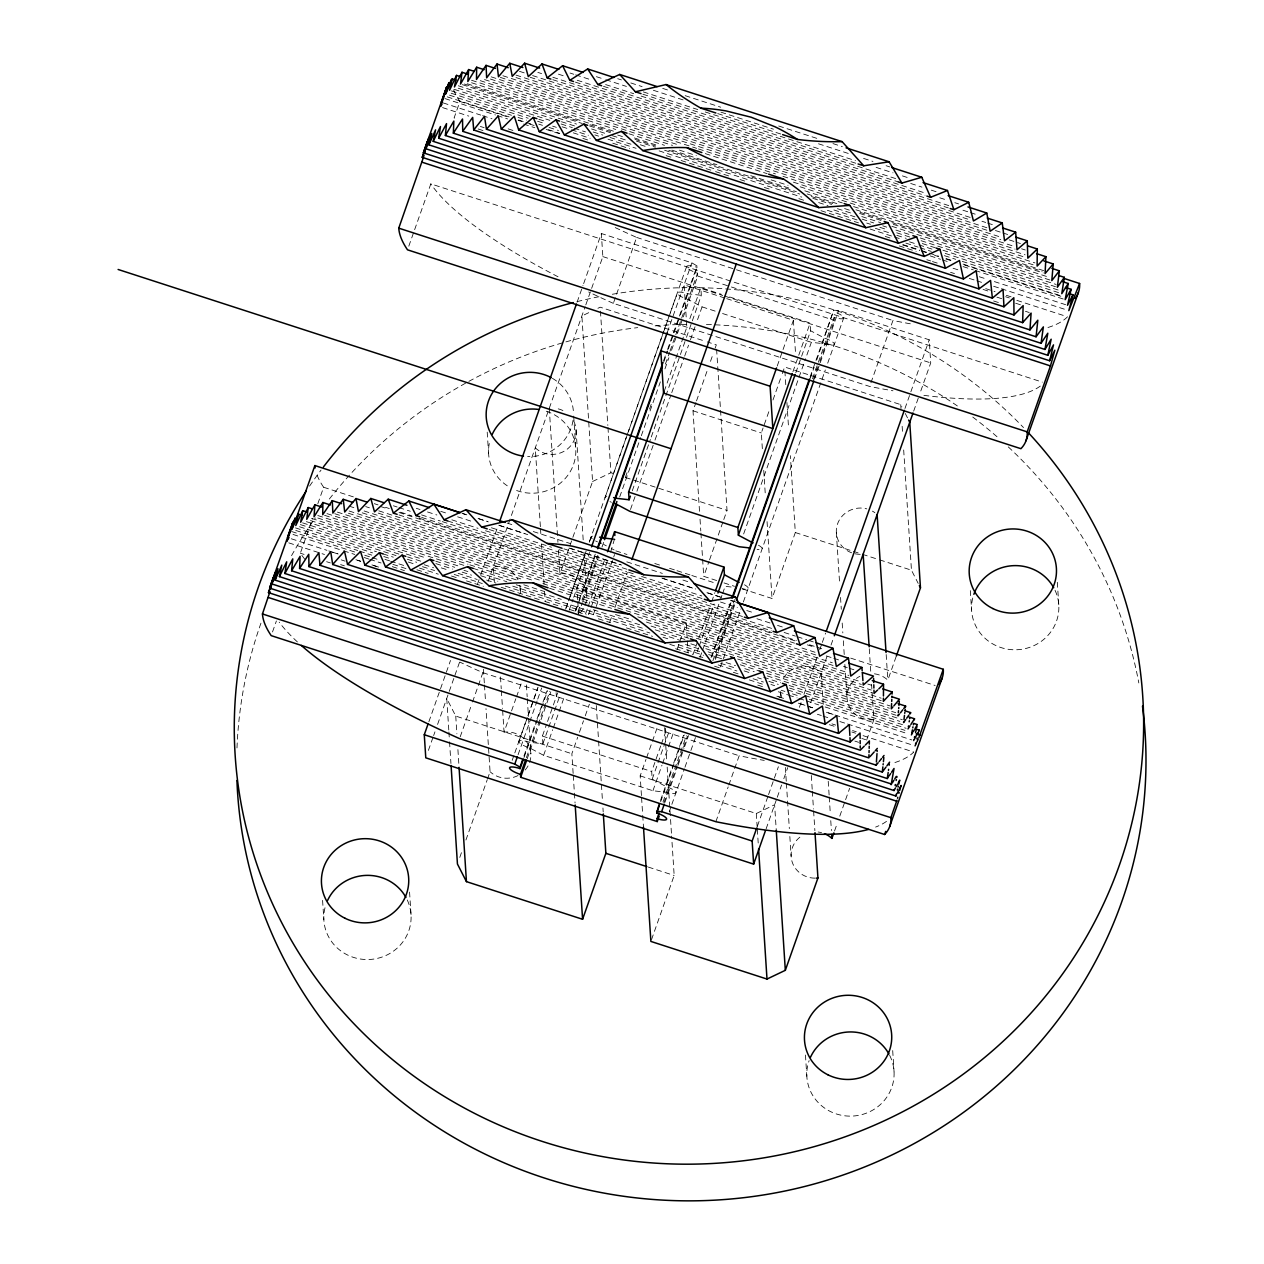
<?xml version="1.0" encoding="UTF-8"?>
<svg xmlns="http://www.w3.org/2000/svg" width="1264" height="1264" viewBox="0 0 1264 1264"><rect width="100%" height="100%" fill="white"/><g stroke="black" fill="none" stroke-linecap="round" stroke-linejoin="round"><path stroke-width="0.75" stroke-dasharray="5 3.75" d="M272.503 631.968L276.389 620.972M304.877 559.32A332.037 82.034 19.5 0 1 300.342 553.205L312.635 518.398M317.817 503.736L323.631 487.256A332.037 82.034 19.5 0 1 315.953 471.693M408.809 246.164L430.819 183.88L1042.326 382.123M453.602 89.855A332.037 82.034 19.5 0 0 459.938 101.452L454.108 117.931L457.868 119.148M428.875 721.728L450.505 660.472M477.397 584.363L480.02 576.937M480.683 575.088L497.732 526.819M577.079 302.207L582.988 285.49M583.652 283.642L601.348 233.508L691.85 262.849L697.08 265.961L697.175 267.399L680.111 315.684M428.401 750.405L432.983 737.402M433.647 735.553L434.958 731.84M437.581 724.414L454.629 676.145M454.898 675.387L459.875 661.293M488.078 581.472L585.137 306.741M585.801 304.877L602.849 256.608L601.348 233.508M460.207 736.801L471.867 703.827M472.515 701.994L477.681 687.332M478.329 685.499L482.864 672.669A332.037 82.034 19.5 0 1 459.827 662.083M615.236 227.599A332.037 82.034 19.5 0 0 636.629 237.411L613.34 303.36L869.648 386.452A332.037 82.034 19.5 0 0 892.969 390.781M459.78 857.419L461.518 852.473M465.926 840.007L487.161 779.935M487.462 779.066L490.069 771.688L485.992 708.63M525.176 769.997A24.016 23.147 -3.7 0 0 528.052 744.054A24.016 23.147 -3.7 0 0 504.052 732.125L515.838 698.739M516.502 696.875L521.732 682.039M580.192 612.692A24.016 23.147 -3.7 0 0 584.268 586.354A24.016 23.147 -3.7 0 0 559.968 573.84L592.579 481.505L588.629 420.422M512.189 760.328L514.164 754.75M514.811 752.902L527.278 717.62M527.925 715.772L533.187 700.92M533.835 699.055L537.769 687.916M565.972 608.095L569.242 598.82M569.906 596.956L586.306 550.551M589.577 541.276L663.695 331.5M664.343 329.651L669.588 314.799M670.252 312.935L686.636 266.53M519.03 741.131L527.562 716.972M528.226 715.108L533.471 700.24M534.135 698.376L538.069 687.237M565.64 609.169L586.006 551.562M589.277 542.256L591.252 536.679M605.235 497.115L662.352 335.418M663.015 333.57L668.261 318.702M668.925 316.837L677.457 292.679M518.066 754.782L537.089 700.951M537.737 699.103L541.671 687.964M569.163 610.196L573.05 599.199M573.698 597.366L589.545 552.447M667.281 332.479L691.85 262.849M523.944 756.03L536.394 720.764M537.058 718.9L542.303 704.048M542.951 702.199L546.885 691.06M575.088 611.239L578.375 601.964M579.023 600.1L595.423 553.695M663.632 360.635L666.902 351.345M667.566 349.496L672.811 334.644M673.459 332.795L678.705 317.943M679.368 316.079L697.08 265.961M524.039 757.484L547.644 690.65M575.847 610.828L595.834 554.217M663.726 362.073L667.661 350.934M668.308 349.085L679.463 317.517M526.377 757.673L549.777 691.424M578.154 611.097L579.497 607.305M582.025 600.147L597.856 555.338M625.396 477.365L628.018 469.939M649.522 409.078L651.639 403.121M665.401 364.127L669.525 352.482M669.999 351.139L697.538 273.166A10.823 2.67 19.5 0 1 686.605 266.799A10.823 2.67 19.5 0 1 697.175 267.399M527.214 758.716L540.328 721.586M540.992 719.737L546.238 704.885M546.885 703.021L550.82 691.882M578.375 613.925L582.309 602.786M582.957 600.921L598.694 556.365M601.98 547.091L604.603 539.665M619.692 496.973L640.674 437.565M641.322 435.717L660.345 381.87M664.943 368.883L668.877 357.744M671.5 350.318L676.746 335.466M677.393 333.617L682.639 318.765M683.303 316.901L697.728 276.073L697.538 273.166M660.709 745.95L651.687 771.514L652.177 779.209L666.033 786.524A10.823 2.67 19.5 0 1 675.956 792.56A10.823 2.67 19.5 0 1 666.397 792.291L652.935 790.758L543.631 755.319L529.79 748.004A10.823 2.67 19.5 0 1 518.856 741.636A10.823 2.67 19.5 0 1 529.411 742.237L542.888 743.769L542.398 736.075L546.269 725.125M547.549 721.475L557.661 692.846M585.595 613.783L587.539 608.3M588.171 606.483L604.95 559.02M664.2 391.319L687.284 325.954M689.86 318.654L700.825 287.623L721.317 294.275M542.888 743.769L560.3 694.489M588.503 614.652L590.414 609.28M591.046 607.478L608.142 559.067M610.607 552.115L614.999 537.405M632.269 490.795L650.375 439.524M651.276 436.996L679.779 356.306M680.411 354.505L685.846 339.131M686.494 337.314L701.33 295.318L700.825 287.623M543.631 755.319L552.668 729.77M553.316 727.953L558.467 713.338M559.115 711.521L564.265 696.922M593.29 614.778L614.573 554.533M630.483 509.487L636.298 493.055M636.93 491.238L654.341 441.958M654.989 440.125L670.473 396.311M671.753 392.662L684.014 357.981M684.661 356.164L688.532 345.214M690.46 339.732L696.259 323.3M697.554 319.65L702.073 306.868L688.216 299.552A10.823 2.67 19.5 0 1 677.283 293.185A10.823 2.67 19.5 0 1 687.853 293.785L701.33 295.318M609.706 622.299L612.313 614.904M614.92 607.526L627.323 572.434M573.145 773.442L571.865 753.739L577.695 737.244M579.433 732.298L583.51 720.764M585.264 715.819L589.34 704.269M699.513 511.304L693.02 410.8L695.927 402.552M696.511 400.909L707.587 369.578M710.494 361.346L713.402 353.098M715.155 348.153L716.325 344.851L707.24 341.912M677.156 649.285L686.226 623.642L576.937 588.202L577.68 599.752M777.218 366.07L793.397 320.282L726.705 298.652M716.641 580.539L703.732 576.352L708.962 561.5M709.546 559.857L723.134 521.384M723.782 519.551L727.021 510.403L716.577 348.801M641.448 795.593L640.169 775.875L645.999 759.395M646.583 757.736L651.829 742.9M652.398 741.257L657.643 726.421M762.35 448.704L761.323 432.952L763.077 427.99M764.246 424.704L769.476 409.868M772.983 399.977L781.705 375.234M782.29 373.591L784.628 367.002L900.742 404.638L901.864 406.85M661.356 744.133L666.95 728.269M692.956 654.689L710.368 605.393M711.664 601.743L714.887 592.626M792.907 371.79L810.113 323.063L728.143 296.487M652.177 779.209L663.142 748.177M663.79 746.345L669.588 729.928M697.317 651.434L698.613 647.784M699.261 645.951L714.081 603.971M795.783 372.738L810.619 330.757L810.113 323.063M652.935 790.758L661.957 765.194M662.605 763.377L673.57 732.346M700.003 657.501L701.931 652.034M702.579 650.202L719.342 602.738M720.638 599.089L721.934 595.439M722.581 593.622L725.157 586.322L732.741 587.175M743.643 533.961L805.563 358.739M806.843 355.089L811.362 342.307L824.839 343.84A10.823 2.67 19.5 0 0 834.398 344.108A10.823 2.67 19.5 0 0 824.46 338.073L810.619 330.757M660.551 800.317L673.017 765.052M673.665 763.187L678.91 748.351M679.574 746.487L683.508 735.348M711.047 657.391L731.382 599.831M810.082 377.083L815.327 362.231M815.975 360.366L833.687 310.249L838.711 310.47L929.23 339.811L930.715 362.91L919.56 394.463M660.645 801.771L684.251 734.937M711.79 656.964L731.809 600.337M810.177 378.521L814.142 367.271M816.718 359.971L833.687 310.249M662.984 801.961L686.399 735.711M712.833 660.882L734.463 599.626M812.515 378.726L834.161 317.454A10.823 2.67 19.5 0 0 843.72 317.738A10.823 2.67 19.5 0 0 833.782 311.687M663.821 803.003L676.951 765.873M677.599 764.025L682.844 749.173M683.508 747.308L687.442 736.169M714.982 658.212L734.653 602.517M813.352 379.753L819.262 363.052M819.909 361.188L834.335 320.361L834.161 317.454M664.927 802.387L677.378 767.122M678.041 765.273L683.95 748.557M684.598 746.708L688.532 735.569M715.424 659.46L735.759 601.917M814.458 379.153L838.711 310.47M669.241 811.757L671.216 806.195M671.863 804.331L684.377 768.86M684.977 767.216L690.286 752.143M690.887 750.5L695.469 737.512M720.401 666.965L740.83 609.027M743.358 601.996L825.329 369.957M827.699 363.163L843.688 317.975M651.529 939.594L674.17 875.478L671.626 836.057M742.489 588.913L772.035 598.488L795.325 532.539L790.363 455.688M715.866 821.711L728.175 786.919M728.822 785.086L739.171 755.761A332.037 82.034 19.5 0 0 764.262 760.391M870.943 382.787L892.937 320.503A332.037 82.034 19.5 0 0 912.719 324.216M757.405 826.166L767.896 796.462M768.544 794.614L778.387 766.758M799.369 707.366L801.344 701.789M803.967 694.363L817.081 657.233M819.704 649.807L821.663 644.245M822.327 642.396L825.597 633.106M904.961 408.493L910.206 393.641M910.854 391.777L929.23 339.811M766.11 828.852L776.602 799.148M777.249 797.284L781.61 784.976M783.806 778.719L787.741 767.58M810.698 702.61L827.098 656.206M831.033 645.067L833.655 637.625M913.667 411.163L918.912 396.311M834.54 830.985L837.163 823.575M839.786 816.149L849.613 788.325M866.646 740.104L873.851 719.706L871.56 684.235M874.435 673.807A24.016 23.147 -3.7 0 1 887.834 680.127L895.986 657.043M588.74 312.682L581.882 315.968L588.503 418.447M597.904 308.305L600.195 307.199L705.438 341.327M592.579 481.505L610.907 472.752L614.652 473.968M640.169 775.875L756.299 813.526L774.611 804.757L776.27 830.385M614.272 539.238L615.11 539.333M662.715 88.401L670.204 90.818M685.167 95.669L720.717 107.203M778.703 126.005L819.862 139.34M832.96 143.59L842.314 146.624M617.701 78.7L621.446 79.916M630.831 82.95L642.096 86.6M653.362 90.265L683.397 99.998M720.922 112.164L773.473 129.197M818.519 143.796L850.435 154.145M863.565 158.411L872.95 161.444M886.096 165.71L889.84 166.927M717.699 113.586L780.789 134.031M596.387 76.677L603.908 79.126M605.772 79.727L626.438 86.426M643.329 91.909L697.775 109.557M705.28 111.99L855.475 160.67M876.126 167.369L893.032 172.852M902.417 175.886L909.922 178.335M642.902 94.231L856.234 163.388M570.048 73.043L573.793 74.26M575.673 74.86L590.651 79.711M605.614 84.577L633.691 93.678M641.18 96.096L895.734 178.619M910.712 183.485L921.946 187.119M931.299 190.153L936.924 191.97M603.528 86.347L898.135 181.858M558.419 74.165L564.044 75.998M577.206 80.248L926.638 193.534M939.8 197.8L947.305 200.233M954.826 202.682L958.586 203.899M575.42 82.144L925.011 195.478M537.848 72.396L541.592 73.596M552.826 77.246L949.817 205.953M962.931 210.203L968.556 212.02M970.42 212.621L977.909 215.054M552.795 79.695L948.284 207.912M519.472 71.321L525.081 73.154M532.571 75.571L970.72 217.613M981.954 221.263L985.699 222.464M987.563 223.08L993.188 224.897M530.153 77.262L969.693 219.746M515.996 75.097L987.942 228.089M995.432 230.522L1001.041 232.339M1002.921 232.955L1008.53 234.772M515.981 77.546L988.258 230.664M502.898 75.745L1001.673 237.442M1009.178 239.876L1020.427 243.525M500.354 77.388L1000.788 239.623M491.159 76.835L1014.06 246.354M1021.565 248.787L1025.309 250.003M490.4 79.047L1015.134 249.166M484.523 79.585L696.622 148.33M698.502 148.947L775.448 173.895M782.953 176.328L1025.088 254.822M480.257 80.659L679.021 145.091M705.28 153.608L767.153 173.674M793.413 182.174L1025.926 257.556M471.535 80.264L672.495 145.407M800.207 186.819L1034.963 262.912M471.583 82.745L615.773 129.481M628.887 133.731L664.485 145.328M679.447 150.132L696.29 155.63M771.135 179.899L788.057 185.334M804.82 190.817L842.361 202.951M853.595 206.585L1035.248 265.472M467.206 83.756L613.672 131.235M634.323 137.934L656.869 145.234M671.879 150.116L716.957 164.715M750.753 175.68L792.07 189.079M807.096 193.945L837.131 203.678M855.918 209.777L1043.701 270.654M464.315 84.024L580.618 121.723M589.988 124.773L610.623 131.456M635.018 139.356L655.653 146.055M668.782 150.305L796.336 191.654M811.346 196.52L833.861 203.82M860.12 212.336L882.635 219.636M892.005 222.669L1042.073 271.318M462.387 84.656L582.309 123.524M589.545 125.926L610.401 132.641M617.685 135.043L623.326 136.875M636.456 141.126L655.368 147.224M664.611 150.258L799.717 194.056M812.847 198.322L831.617 204.405M844.605 208.56L850.372 210.488M859.599 213.426L884.152 221.437M893.316 224.36L1043.211 272.945M458.311 85.762L576.542 124.093M591.552 128.96L604.698 133.226M612.203 135.659L625.332 139.909M640.358 144.775L647.863 147.209M659.129 150.874L801.755 197.105M818.645 202.588L828.031 205.621M837.416 208.671L852.426 213.537M861.811 216.571L880.581 222.654M891.847 226.303L1049.499 277.416M458.2 88.196L552.131 118.642M561.437 121.707L574.678 125.958M593.211 132.009L602.849 135.09M610.038 137.46L631.02 144.222M666.128 155.646L674.233 158.221M681.091 160.496L712.864 170.798M715.55 171.62L731.556 176.865M739.977 179.535L747.482 181.969M764.388 187.451L771.909 189.9M798.864 198.669L805.721 200.85M833.892 209.982L854.954 216.855M862.08 219.13L873.645 222.922M882.73 225.829L886.728 227.157M895.892 230.08L911.028 235.041M920.303 237.995L1049.91 280.023M454.218 89.333L549.84 120.333M561.09 123.983L572.339 127.632M574.219 128.233L585.469 131.883M594.838 134.916L598.599 136.133M607.968 139.182L636.092 148.299M827.351 210.298L857.355 220.031M866.725 223.064L870.485 224.281M879.855 227.315L887.36 229.748M896.729 232.797L909.859 237.047M921.108 240.697L1056.119 284.463M451.422 90.897L530.216 116.43M538.812 119.274L547.091 121.913M562.101 126.779L569.606 129.212M571.486 129.813L588.36 135.28M612.756 143.195L629.63 148.662M820.984 210.693L858.493 222.859M875.383 228.326L890.393 233.192M896.824 235.325L906.193 238.359M922.278 243.541L936.182 248.092M942.912 250.225L1055.472 286.707M451.169 93.236L528.178 118.216M537.579 121.249L545.084 123.682M552.605 126.131L556.365 127.348M573.271 132.831L590.177 138.297M870.074 229.037L892.605 236.352M894.485 236.953L900.126 238.785M909.511 241.835L917.032 244.268M918.912 244.868L933.938 249.751M945.203 253.4L1059.801 290.546M449.51 95.163L511.493 115.261M518.05 117.426L526.519 120.127M538.717 124.125L542.477 125.341M549.05 127.443L558.451 130.476M582.862 138.392L590.367 140.825M885.242 236.415L892.747 238.864M905.893 243.115L918.138 247.128M920.018 247.744L931.284 251.394M944.445 255.66L955.71 259.31M962.236 261.379L1059.911 293.043M447.235 96.854L509.139 116.92M518.509 119.969L524.133 121.786M526.014 122.403L531.638 124.22M548.529 129.702L559.778 133.352M903.065 244.631L919.955 250.114M921.819 250.714L927.46 252.547M929.324 253.148L938.71 256.197M946.215 258.614L951.839 260.447M963.089 264.097L1062.518 296.329M459.938 101.452L508.713 117.252M518.082 120.301L521.842 121.518M529.347 123.951L534.972 125.768M546.222 129.418L559.352 133.684M902.622 244.963L919.513 250.43M921.393 251.046L927.018 252.863M934.523 255.296L938.267 256.513M945.772 258.946L951.397 260.779M964.527 265.029L1063.94 297.261M444.896 98.56L495.504 114.977M497.368 115.577L507.622 118.942M523.612 124.077L534.846 127.727M899.32 245.927L916.179 251.394M930.241 255.913L940.542 259.294M942.423 259.91L949.912 262.327M963.042 266.593L973.343 269.88M975.208 270.48L1063.277 299.031M443.206 102.921L480.699 115.071M482.579 115.672L491.996 118.769M926.828 259.736L930.636 260.937M932.453 261.569L940.021 263.971M953.072 268.252L958.76 270.054M979.316 276.753L986.884 279.17M994.389 281.603L1065.615 304.687M442.526 107.582L468.786 116.098M508.16 128.865L515.775 131.377M950.56 272.329L954.446 273.545M969.298 278.412L975.065 280.229M976.788 280.829L982.57 282.662M993.662 286.296L999.445 288.129M1001.325 288.745L1066.942 310.012M985.699 288.619L995.068 291.652M1006.334 295.302L1011.958 297.135M480.367 126.447L484.128 127.664M983.092 289.424L988.717 291.241M1005.607 296.724L1009.351 297.941M1016.856 300.374L1065.631 316.174M478.203 128.991L483.812 130.808M996.917 297.151L1002.542 298.968M1015.656 303.218L1021.265 305.051M993.63 300.974L1001.12 303.407M1025.483 311.307L1029.228 312.524M636.629 237.411L892.937 320.503M697.728 276.073L729.549 286.375M731.414 286.991L834.335 320.361M602.849 256.608L722.755 295.492M724.62 296.092L930.715 362.91M724.857 298.051L684.108 284.842L686.842 327.186M702.073 306.868L715.724 311.307M722.566 313.519L811.362 342.307M693.02 410.8L761.323 432.952M625.411 477.46L727.021 510.403M795.325 532.539L851.573 550.772M853.39 551.357L860.879 553.79M862.459 554.311L877.737 559.257M879.618 559.857L911.455 570.19L918.201 583.399M724.035 582.925L734.463 586.306M615.868 550.883L626.976 554.485M654.768 563.491L662.178 565.893M669.588 568.294L675.134 570.096M676.998 570.696L689.954 574.899M691.819 575.499L715.898 583.32M507.069 523.059L514.559 525.476M533.266 531.544L570.68 543.678M626.802 561.864L662.352 573.398M682.939 580.065L688.548 581.882M463.066 513.611L466.827 514.827M478.076 518.477L487.462 521.511M498.711 525.16L524.971 533.677M570.001 548.276L620.64 564.692M661.909 578.075L695.674 589.008M706.939 592.658L721.949 597.524M731.319 600.574L736.944 602.391M462.055 513.358L465.8 514.574M478.945 518.825L488.331 521.874M499.58 525.524L527.736 534.64M569.037 548.039L621.588 565.071M662.873 578.454L694.789 588.803M707.919 593.053L721.065 597.319M730.45 600.368L734.194 601.585M563.934 548.845L627.007 569.29M440.741 511.335L448.246 513.769M457.631 516.818L472.657 521.684M491.427 527.767L551.515 547.249M559.02 549.682L626.612 571.597M628.477 572.197L634.117 574.03M641.622 576.463L701.71 595.944M720.48 602.027L737.37 607.51M746.755 610.544L754.276 612.977M489.136 529.49L702.452 598.646M416.283 508.302L420.027 509.518M427.516 511.952L436.87 514.985M451.848 519.836L478.045 528.336M485.534 530.754L741.968 613.893M756.946 618.744L770.045 622.994M777.534 625.411L783.143 627.228M447.867 521.005L742.489 616.516M393.373 505.774L397.133 506.99M399.013 507.591L410.279 511.256M421.544 514.906L440.33 521.005M442.21 521.605L772.873 628.808M784.138 632.458L795.419 636.108M797.3 636.724L806.685 639.758M808.565 640.374L814.206 642.207M421.639 517.403L771.23 630.736M323.631 487.256L353.651 496.973M374.286 503.672L378.031 504.889M385.536 507.322L389.296 508.539M400.546 512.189L411.795 515.838M419.3 518.256L771.956 632.585M779.461 635.018L796.336 640.5M809.466 644.751L815.106 646.568M816.971 647.184L824.476 649.617M850.735 658.133L935.155 685.499M380.322 506.437L387.811 508.871M399.045 512.505L796.051 641.211M807.285 644.845L814.774 647.279M399.013 514.954L794.519 643.171M365.691 506.595L369.436 507.812M378.805 510.846L794.471 645.588M801.961 648.021L815.075 652.271M826.308 655.921L831.917 657.738M833.798 658.339L839.407 660.156M378.252 513.121L817.792 655.621M349.117 506.106L354.742 507.938M364.111 510.972L832.297 662.747M843.53 666.397L847.275 667.613M849.139 668.214L854.764 670.031M362.199 512.821L834.493 665.923M349.133 511.004L846.027 672.1M348.453 513.247L848.887 675.482M337.393 512.094L860.294 681.612M867.783 684.045L871.528 685.262M334.755 513.705L861.353 684.424M326.997 513.626L531.591 579.955M542.841 583.605L871.323 690.081M324.595 515.317L523.375 579.749M549.619 588.266L611.507 608.316M637.767 616.832L872.16 692.814M317.77 515.522L468.012 564.234M469.892 564.85L516.85 580.065M582.578 601.38L590.083 603.813M646.425 622.078L881.182 698.186M317.801 518.003L463.872 565.356M473.242 568.389L512.584 581.187M523.802 584.79L544.389 591.505M615.505 614.557L632.411 619.992M651.055 626.075L688.596 638.209M701.694 642.46L881.466 700.73M311.544 518.414L459.906 566.493M478.677 572.592L506.848 581.724M516.233 584.758L561.311 599.373M593.227 609.722L640.169 624.937M655.194 629.82L685.246 639.552M704.016 645.635L889.935 705.912M310.486 520.531L426.663 558.182M435.764 561.184L454.756 567.299M463.92 570.317L467.87 571.549M480.984 575.799L497.858 581.266M512.71 586.133L645.936 629.314M660.851 634.117L679.59 640.184M690.839 643.834L696.606 645.746M705.818 648.685L728.506 656.079M737.67 659.018L889.429 708.219M306.409 521.637L422.776 559.352M435.906 563.618L452.796 569.1M462.182 572.134L471.567 575.183M486.577 580.05L495.962 583.083M505.347 586.133L649.854 632.98M663 637.23L670.505 639.663M685.515 644.545L698.66 648.795M708.045 651.845L724.936 657.312M741.826 662.794L895.718 712.675M302.554 522.854L400.23 554.517M407.672 556.966L420.896 561.216M441.31 567.884L449.068 570.348M458.137 573.335L477.255 579.481M501.144 587.27L542.272 600.605M544.879 601.411L561.785 606.894M569.29 609.327L586.196 614.81M598.346 618.791L610.623 622.725M626.391 627.876L652.572 636.361M678.247 644.64L700.793 651.955M708.646 654.547L721.744 658.781M740.23 664.738L759.127 670.915M766.537 673.27L896.144 715.282M300.437 524.592L396.074 555.591M407.324 559.241L416.693 562.29M424.198 564.724L433.568 567.757M454.203 574.441L482.327 583.557M669.825 644.34L703.59 655.289M726.089 662.589L735.458 665.622M744.828 668.656L754.213 671.705M767.343 675.956L902.338 719.722M299.521 526.756L376.435 551.704M383.166 553.916L393.325 557.171M408.335 562.038L415.034 564.25M422.524 566.683L434.595 570.554M451.469 576.021L458.974 578.454M466.479 580.887L483.369 586.354M675.561 648.716L692.435 654.183M699.103 656.3L702.847 657.517M720.559 663.3L736.612 668.466M744.117 670.9L751.622 673.333M763.661 677.267L780.536 682.75M789.147 685.483L899.826 721.365M295.507 527.894L372.532 552.858M383.798 556.523L391.319 558.957M419.49 568.089L438.276 574.172M718.173 664.911L736.959 671.01M757.626 677.709L761.386 678.926M768.891 681.359L778.292 684.409M789.558 688.058L906.019 725.805M295.744 530.438L357.712 550.519M359.592 551.136L371.79 555.133M384.935 559.399L389.644 560.868M390.576 561.216L404.67 565.751M416.867 569.748L428.148 573.398M714.555 666.207L722.076 668.64M733.341 672.29L739.946 674.486M753.091 678.752L763.393 682.039M770.914 684.472L774.658 685.688M787.804 689.954L802.83 694.821M804.71 695.437L906.13 728.317M291.573 531.512L355.358 552.194M364.743 555.228L370.368 557.061M372.248 557.661L379.753 560.094M392.883 564.344L406.013 568.61M749.299 679.89L764.293 684.756M781.184 690.239L784.928 691.455M792.433 693.889L799.938 696.322M809.323 699.355L904.992 730.371M293.011 534.435L341.722 550.235M343.603 550.835L354.836 554.485M364.206 557.519L368.835 559.067M369.831 559.352L381.08 562.986M392.314 566.635L404.448 570.617M757.721 685.088L765.226 687.521M778.34 691.771L787.709 694.821M788.657 695.168L797.078 697.854M798.959 698.455L804.568 700.288M806.448 700.888L818.63 704.885M825.187 706.971L907.631 733.689M291.32 538.78L326.934 550.33M328.814 550.946L338.183 553.98M371.932 564.913L379.421 567.346L371.964 564.976M776.87 696.195L784.375 698.629L776.807 696.227M834.983 715.029L911.85 739.961M332.606 552.21L338.231 554.043M288.761 542.856L324.516 554.485M341.264 559.873L345.135 561.169M817.397 714.271L821.3 715.487M823.022 716.103L828.789 717.92M839.881 721.57L845.679 723.387M847.544 724.003L913.177 745.286M340.632 564.613L344.377 565.83M831.933 723.877L835.678 725.094M852.552 730.56L856.297 731.777M300.342 553.205L304.087 554.422M326.602 561.706L330.346 562.922M829.31 724.683L834.951 726.516M851.825 731.982L855.586 733.199M863.075 735.632L913.73 752.048A332.037 82.034 19.5 0 1 891.91 763.424M861.874 738.492L865.619 739.693M854.843 741.099L858.588 742.316M482.864 672.669L739.171 755.761M542.398 736.075L651.687 771.514M448.783 730.007L446.745 698.471L455.751 716.088L571.865 753.739M648.337 867.088L674.17 875.478M603.75 544.484L606.341 545.843M611.539 548.592L614.13 549.966M905.245 413.454L907.505 417.847M1057.32 582.309L1058.821 605.472M970.325 590.636L971.574 609.943M900.742 404.638L900.995 408.588M902.148 426.316L902.654 434.2M903.681 449.968L911.455 570.19M886.175 654.515L887.834 680.127M869.269 648.748L870.801 672.401M892.7 1050.574L894.059 1071.809M836.326 532.381L839.644 583.62M840.528 597.414L841.303 609.248M842.187 623.041L842.819 632.901M843.341 640.785L844.226 654.578M844.858 664.422L847.038 697.933M823.243 704.396L821.205 672.859A24.016 23.147 -3.7 0 0 782.779 679.463M828.22 781.263L829.121 795.056M829.247 797.031L830.258 812.784M830.764 820.668L831.412 830.527M793.397 320.282L795.514 353.004M811.314 775.496L812.199 789.289M812.325 791.264L813.479 809.007M813.605 810.967L814.885 830.685M784.881 370.937L785.766 384.73M786.919 402.473L788.578 428.085M805.452 1055.029L806.827 1076.264M780.789 696.575L780.409 690.665A24.016 23.147 -3.7 0 0 781.484 696.511M785.386 767.517L786.271 781.326M786.398 783.285L787.425 799.053M787.551 801.028L789.336 828.615M789.842 836.499L791.122 856.202M763.74 470.382L765.273 494.034M767.058 521.637L772.035 598.488M756.299 813.526L757.183 827.32M757.31 829.295L758.21 843.088M700.035 519.188L700.793 531.022M700.92 532.981L703.732 576.352M686.226 623.642L687.221 639.047M687.347 640.959L688.09 652.508M665.417 728.096L665.654 731.935M664.611 727.669L666.649 759.206M667.171 767.074L671.5 834.082M641.575 797.552L642.586 813.321M642.728 815.296L643.487 827.114M600.447 311.149L607.842 425.447M607.968 427.422L610.907 472.752M596.308 705.517L598.472 739.029M598.599 741.004L602.422 800.112M602.944 807.996L603.197 811.946M576.084 430.06L583.225 540.423M583.984 552.257L586.78 595.613M573.698 416.077L575.815 448.894M577.806 601.68L578.549 613.23M573.271 775.417L574.283 791.185M574.409 793.144L575.057 803.003M549.255 408.304L557.93 542.303M558.435 550.188L559.968 573.84M556.128 692.656L556.365 696.511M540.376 526.693L535.272 447.867A24.016 23.147 -3.7 0 0 565.924 450.126A24.016 23.147 -3.7 0 0 573.903 421.481M540.502 528.668L541.008 536.552M541.529 544.436L544.073 583.842M544.579 591.726L545.226 601.585M520.168 588.345L520.547 594.254M526.409 684.914L527.167 696.733M527.293 698.708L528.447 716.451M528.573 718.41L530.864 753.897M487.209 432.13L488.583 453.349M494.366 582.341L493.339 566.572A24.016 23.147 -3.7 0 1 517.987 579.749M500.481 676.935L501.239 688.754M501.366 690.729L502.519 708.472M502.645 710.447L504.052 732.125M483.433 669.209L484.333 683.002M484.46 684.977L485.487 700.746M455.751 716.088L456.889 733.831M457.916 749.599L458.927 765.352M448.91 731.967L449.415 739.851M449.542 741.826L450.948 763.503M409.568 892.068L411.069 915.231M322.589 900.379L323.837 919.686M236.984 747.925A454.74 438.197 -3.7 0 1 260.984 623.073M291.542 555.639A454.74 438.197 -3.7 0 1 315.321 517.908M329.351 499.011A454.74 438.197 -3.7 0 1 637.735 327.613M655.115 325.875A454.74 438.197 -3.7 0 1 687.363 324.342M706.434 324.485A454.74 438.197 -3.7 0 1 960.182 407.909M972.743 417.057A454.74 438.197 -3.7 0 1 999.808 439.193M1008.261 446.887A454.74 438.197 -3.7 0 1 1138.817 682.955M546.301 411.227A43.671 42.091 -3.7 0 1 572.845 466.305A43.671 42.091 -3.7 0 1 514.448 489.658M507.275 485.803A43.671 42.091 -3.7 0 1 489.768 441.373M1055.029 590.272A43.671 42.091 -3.7 0 1 1019.195 649.601A43.671 42.091 -3.7 0 1 972.759 597.951M889.635 1055.298A43.671 42.091 -3.7 0 1 853.232 1116.033A43.671 42.091 -3.7 0 1 809.118 1060.638M407.277 900.015A43.671 42.091 -3.7 0 1 371.442 959.344A43.671 42.091 -3.7 0 1 325.022 907.694M309.585 486.087A454.74 438.197 -3.7 0 1 321.04 470.082M577.016 301.638A454.74 438.197 -3.7 0 1 601.048 296.313M612.297 294.259A454.74 438.197 -3.7 0 1 1023.492 427.564M573.034 420.375A43.671 42.091 -3.7 0 1 527.641 456.509M552.415 378.331A43.671 42.091 -3.7 0 1 573.445 412.222M518.003 775.559A24.016 23.147 -3.7 0 1 490.069 771.688M814.996 878.148A24.016 23.147 -3.7 0 1 792.117 861.843A24.016 23.147 -3.7 0 1 801.676 835.883M818.14 832.028A24.016 23.147 -3.7 0 1 821.537 832.676M873.851 719.706A24.016 23.147 -3.7 0 1 848.081 703.669A24.016 23.147 -3.7 0 1 859.899 676.272M558.214 408.857A24.016 23.147 -3.7 0 1 563.918 411.069M519.82 585.39A24.016 23.147 -3.7 0 1 519.678 594.175M860.215 554.327A24.016 23.147 -3.7 0 1 836.531 528.115A24.016 23.147 -3.7 0 1 866.756 508.855M872.397 511.13A24.016 23.147 -3.7 0 1 874.909 512.742M611.413 502.282A10.823 2.67 19.5 0 1 610.022 501.618M605.14 497.921A10.823 2.67 19.5 0 1 606.799 496.578M758.463 545.211A10.823 2.67 19.5 0 1 757.104 549.382M597.445 541.845A10.823 2.67 19.5 0 1 595.597 540.976M592.216 538.812A10.823 2.67 19.5 0 1 592.547 536.173M744.48 584.774A10.823 2.67 19.5 0 1 742.237 588.787M1067.495 316.79A332.037 82.034 19.5 0 1 1045.676 328.166M1040.272 386.105A332.037 82.034 19.5 0 1 922.752 395.221M613.34 303.36A332.037 82.034 19.5 0 1 588.692 292M558.04 276.784A332.037 82.034 19.5 0 1 430.819 183.88M886.491 821.363A332.037 82.034 19.5 0 1 875.604 827.083M297.388 641.922A332.037 82.034 19.5 0 1 279.202 622.172M360.682 561.279L355.058 559.446L360.714 561.327M804.994 705.312L797.489 702.879L804.915 705.328M812.483 707.745L806.859 705.912L812.42 707.761M833.118 714.429L825.613 711.995L833.039 714.444"/><path stroke-width="1.5" d="M872.271 680.601L883.52 684.251L883.441 696.006M1027.916 245.959L1037.302 248.992L1037.112 266.088L1045.928 256.687L1036.543 253.637M883.41 698.139L883.346 701.346L892.147 691.945L882.778 688.912M869.3 744.101L869.363 740.909L865.398 745.002M330.378 504.936L322.873 502.503L322.731 514.701L332.274 500.655L341.628 503.688M484.144 69.662L476.654 67.229L476.496 79.442L486.04 65.38L495.409 68.414M864.26 746.155L860.231 750.2L299.584 568.452L300.089 556.365L291.605 570.759L868.842 757.894L868.968 754.719M1022.623 322.636L1023.145 305.651L1013.997 314.941L453.349 133.178L453.855 121.091L445.37 135.501L1022.623 322.636L1031.108 313.124L1029.955 329.904L438.687 138.218L440.472 126.542L433.22 141.347L1036.069 336.777L1043.369 326.886L1041.062 343.287L428.875 144.839L431.782 133.526L425.62 148.678L1044.965 349.449L1051.174 339.21L1047.809 355.279L423.408 152.849L424.372 150.1M869.237 746.218L869.174 748.351M869.111 750.468L869.047 752.586M892.147 691.945L892.068 694.062M1045.928 256.687L1045.075 273.561L1053.244 263.955L1043.859 260.905M891.926 697.222L891.973 696.164M891.815 699.324L891.72 701.441M891.61 703.542L891.31 708.82L892.858 707.034M877.137 751.543L877.2 750.484M876.995 753.628L876.41 762.018M885.985 767.106L882.304 772.035L279.439 576.605L286.691 561.816L284.921 573.493L876.173 765.162L876.252 764.12M1053.244 263.955L1051.79 280.624L1059.374 270.828L1051.853 268.395M899.304 701.299L898.973 705.47M322.399 507.243L314.894 504.81L314.057 516.786L322.873 502.503M474.3 71.369L468.675 69.552L467.838 81.528L476.654 67.229M291.605 570.759L292.774 558.878L284.921 573.493M445.37 135.501L446.54 123.619L438.687 138.218M898.688 708.598L898.783 707.556M898.514 710.684L898.325 712.77M898.119 714.855L898.025 715.898L899.462 714.065M883.836 757.531L883.425 761.686M883.094 764.799L883.204 763.756M882.872 766.869L882.304 772.035M905.482 707.129L905.593 706.102L898.088 703.653M1036.069 336.777L1037.823 320.203L1029.955 329.904M1059.374 270.828L1057.336 287.323L1064.351 277.337L1058.726 275.52M905.119 710.226L905.245 709.183M904.74 713.323L904.866 712.28M904.487 715.377L903.965 719.5M903.713 721.554L903.57 722.581L905.798 719.485M889.177 765.226L889.319 764.214M311.971 508.76L308.226 507.543L306.741 519.314L314.894 504.81M467.633 74.102L461.992 72.269L460.523 84.056L468.675 69.552M888.481 770.361L888.624 769.334M888.181 772.415L887.281 778.561L275.11 580.097L278.001 568.784L271.855 583.936L891.578 784.075M910.428 713.623L910.586 712.612L904.945 710.779M1064.351 277.337L1061.776 293.659L1068.254 283.499L1062.629 281.682M909.653 718.726L909.811 717.715M909.164 721.791L909.337 720.764M908.342 726.879L908.516 725.868M891.183 784.707L894.027 768.48L891.531 772.272M1044.965 349.449L1047.809 333.222L1041.062 343.287M914.299 719.769L914.488 718.774L908.863 716.941M1068.254 283.499L1065.157 299.647L1071.114 289.33L1065.489 287.497M913.351 724.825L913.54 723.814M306.504 511.873L302.744 510.656L300.674 522.237L308.226 507.543M460.27 76.614L456.525 75.398L454.455 86.979L461.992 72.269M279.439 576.605L281.793 565.119L275.11 580.097M433.22 141.347L435.574 129.86L428.875 144.839M912.766 727.859L912.971 726.847M912.387 729.865L911.786 732.899M896.792 777.486L896.998 776.491M896.176 780.504L896.381 779.509M895.117 785.529L895.339 784.517M270.37 586.054L269.643 588.108L894.043 790.537L894.264 789.526M1071.114 289.33L1067.495 305.303L1072.946 294.812L1069.186 293.596M916.684 727.59L916.906 726.595M916.242 729.581L915.563 732.583M914.425 737.576L914.646 736.58M913.73 740.562L913.951 739.566M898.799 784.107L899.747 780.125L898.341 782.748M302.159 515.364L298.399 514.148L295.776 525.54L302.744 510.656M455.941 80.106L452.18 78.889L449.557 90.281L456.525 75.398M898.088 787.093L898.325 786.097M897.361 790.079L897.598 789.084M896.366 794.045L895.876 796.02L268.458 592.626L273.577 577.142M918.928 731.066L919.181 730.071L915.42 728.854M426.553 144.222L427.358 141.868L422.223 157.368L1049.641 360.761L1053.512 344.867L1047.809 355.279M1072.946 294.812L1068.823 310.628L1079.598 283.484L1064.588 278.617M918.17 734.036L918.422 733.041M916.89 738.982L917.143 737.986M915.578 743.911L915.847 742.932M899.731 790.379L901.074 785.45L899.146 789.431M898.909 793.334L899.194 792.354M897.535 798.248L897.819 797.268M896.982 800.207L890.867 817.666A332.037 82.034 19.5 0 1 884.61 834.493L271.207 635.634A332.037 82.034 19.5 0 1 262.454 613.956L269.99 591.584M1049.641 360.761L1054.84 350.191L1050.479 365.928L1027.174 431.877A332.037 82.034 19.5 0 1 1020.901 448.688L407.514 249.83A332.037 82.034 19.5 0 1 398.76 228.152L423.472 157.305M423.756 156.325L424.04 155.346M271.855 583.936L275.283 572.797L269.643 588.108L292.948 522.158L289.251 533.218L295.144 517.987L291.984 529.205L298.399 514.148M425.62 148.678L429.049 137.523L426.916 143.259M270.844 588.645L271.144 587.665M424.909 152.407L425.21 151.427M272.013 584.742L272.313 583.763M426.079 148.504L426.679 146.545L425.826 148.567M287.181 541.261L287.481 540.297M440.946 106.002L441.847 103.079M287.781 539.317L288.682 536.394M442.147 102.1L443.064 99.192M288.982 535.415L291.763 526.677L287.56 537.563L290.894 527.925M443.364 98.213L445.528 91.419L441.341 102.305L445.007 91.703M445.355 90.739L446.713 86.9L443.032 97.96L448.925 82.729L445.765 93.947L452.18 78.889M446.713 86.9L423.408 152.849L426.853 143.243M296.108 518.682L314.878 465.563L459.322 512.394M449.889 83.424L451.169 79.758A332.037 82.034 19.5 0 0 451.28 80.943M765.447 830.701L753.644 864.118L425.778 757.831L424.277 734.732L428.212 723.593M499.707 521.242L576.431 304.055M659.239 815.991L657.264 821.568L520.657 777.281L520.468 774.39A10.823 2.67 19.5 0 1 509.534 768.022A10.823 2.67 19.5 0 1 520.089 768.623L520.01 767.169L514.78 764.072L517.403 756.646M591.52 546.87L667.281 332.479M520.01 767.169L522.632 759.743M597.382 548.118L662.968 362.484M520.089 768.623L523.375 759.332M597.777 548.75L662.415 365.786M520.468 774.39L525.713 759.538M603.765 538.622L616.879 501.508M520.657 777.281L526.551 760.565M604.603 539.665L617.069 504.399M607.526 551.72L614.62 531.638L723.909 567.062L724.414 574.772L717.952 593.021M613.577 497.589A10.823 2.67 19.5 0 1 615.615 498.221L629.093 499.77L628.603 492.059L664.074 391.666M629.093 499.77L630.388 496.12M631.889 559.51L736.264 264.065M770.092 386.231L660.803 350.792L663.553 393.136L772.841 428.575L770.092 386.231L776.57 367.903M451.074 765.478L457.442 864.023L466.448 881.64L582.578 919.276L605.867 853.326L603.323 813.921M715.519 590.794L723.909 567.062M753.123 542.825A10.823 2.67 19.5 0 0 752.238 542.509L738.381 535.193L737.892 527.499L792.259 373.623M738.381 535.193L795.135 374.571M657.264 821.568L657.075 818.677A10.823 2.67 19.5 0 0 666.649 818.946A10.823 2.67 19.5 0 0 656.711 812.91L659.239 804.03M732.03 597.983L809.418 378.931M656.711 812.91L659.334 805.484M732.788 597.572L809.624 380.053M657.075 818.677L659.05 813.1M656.616 811.456L661.641 811.678L664.264 804.252M736.406 600.052L813.795 381.001M753.644 864.118L752.143 841.018L756.741 828.015M826.261 631.257L904.297 410.342M834.303 635.792L913.003 413.028M643.487 827.114L650.881 941.427L766.995 979.063L785.323 970.31L817.934 877.974L815.011 832.644M824.46 833.64A24.016 23.147 -3.7 0 1 831.917 838.411L833.877 832.85M896.318 656.127L920.461 587.807L909.748 422.255L908.626 420.059M884.61 834.493L885.701 831.396M918.786 737.907L943.292 669.288L736.944 602.391M889.682 826.577L942.091 678.199M1025.973 440.788L1078.397 292.395M424.625 149.421L426.6 143.922M291.573 526.014L292.948 522.158M270.844 584.679L272.819 579.196M272.787 579.481L273.324 577.822M422.223 157.368L425.257 149.926M268.458 592.626L269.817 589.245M270.101 588.566L271.207 585.864M271.776 584.505L272.329 583.162M441.8 104.296L441.231 105.639M288.318 538.875L288.903 537.532M918.17 739.235L916.937 741.905M916.305 743.232L915.057 745.886M898.499 790.758L897.203 793.397M896.539 794.708L895.876 796.02M919.181 730.071L918.501 731.398M917.838 732.709L914.425 739.25M897.63 784.043L896.208 786.65M895.497 787.946L894.043 790.537M915.136 728.475L917.348 724.588L913.588 723.371M914.393 729.755L913.272 731.698M912.513 732.978L911.376 734.905M896.255 776.396L894.722 778.972M893.932 780.251L892.368 782.795M914.488 718.774L910.87 724.493M453.349 133.178L462.513 119.006L462.735 131.33L1003.964 306.789L1013.823 297.735L1013.997 314.941M299.584 568.452L308.748 554.28L308.969 566.604L850.198 742.047L860.057 732.994L860.152 738.381M910.064 725.757L908.01 728.917M890.693 773.536L889.003 776.049M888.15 777.297L887.281 778.561M910.586 712.612L909.717 713.86M908.863 715.108L906.667 718.236M462.735 131.33L472.673 117.41L473.7 129.987L992.351 298.13L1003.031 289.345L1003.964 306.789M308.969 566.604L318.907 552.668L319.934 565.261L838.585 733.389L849.25 724.604L849.882 735.506M889.587 762.16L886.886 765.873M905.593 706.102L903.728 708.551M508.239 67.687L497.005 64.037L486.656 77.831L486.04 65.38M352.593 502.345L343.223 499.312L332.874 513.105L332.274 500.655M902.796 709.783L900.426 712.849M473.7 129.987L484.491 116.351L486.45 129.228L978.952 288.887L990.549 280.403L992.351 298.13M319.934 565.261L330.726 551.61L332.685 564.487L825.187 724.161L836.784 715.661L838.585 733.389M884.042 755.461L882.588 757.294M881.608 758.511L879.159 761.544M878.164 762.745L876.173 765.162M522.869 67.529L509.755 63.279L498.474 76.772L497.005 64.037M367.224 502.187L355.974 498.553L344.709 512.031L343.223 499.312M893.885 705.833L899.478 699.213L891.973 696.78M486.45 129.228L498.253 115.909L501.302 129.149L963.468 278.981L976.156 270.844L978.952 288.887M332.685 564.487L344.472 551.167L347.521 564.408L809.687 714.239L822.39 706.102L825.187 724.161M877.327 748.383L875.241 750.784M874.182 751.969L869.932 756.709M539.633 68.066L524.592 63.2L512.236 76.346L509.755 63.279M383.972 502.724L370.826 498.458L358.455 511.604L355.974 498.553M501.302 129.149L514.29 116.209L518.682 129.892L945.44 268.237L959.471 260.526L963.468 278.981M347.521 564.408L360.524 551.483L364.901 565.15L791.659 703.495L805.689 695.8L809.687 714.239M1037.302 248.992L1027.806 258.172L1027.269 240.839L1016.019 237.205M883.52 684.251L878.812 688.864M877.627 690.002L874.04 693.43L873.961 690.176M558.83 69.394L541.972 63.943L528.273 76.646L524.592 63.2M406.929 505.268L388.206 499.201L374.507 511.904L370.826 498.458M518.682 129.892L533.187 117.441L536.931 118.658M364.901 565.15L379.421 552.7L383.166 553.916M1027.269 240.839L1017.014 249.766L1015.656 232.181L1002.542 227.931M541.972 63.943L547.17 77.878L562.606 65.728L583.257 72.427M388.206 499.201L393.388 513.137L408.825 500.986L429.476 507.686M1015.656 232.181L1004.532 240.839L1002.257 222.938L987.279 218.087M848.776 663.205L861.874 667.439L850.767 676.098L848.476 658.212L833.497 653.346M533.187 117.441L539.301 131.677L555.828 119.89L559.573 121.107M379.421 552.7L385.52 566.936L402.063 555.149L405.791 556.365M1002.257 222.938L990.139 231.265L986.773 213.031L967.971 206.933M848.476 658.212L836.357 666.539L832.992 648.29L816.086 642.807M562.606 65.728L569.811 80.327L587.665 68.967L613.941 77.483M408.825 500.986L416.03 515.586L433.9 504.225L460.175 512.742M986.773 213.031L973.438 220.963L968.73 202.287L948.142 195.62M832.992 648.29L819.672 656.221L814.964 637.546L794.377 630.878M555.828 119.89L564.376 134.916L583.921 124.093L587.665 125.31M402.063 555.149L410.595 570.175L430.139 559.367L433.9 560.584M968.73 202.287L953.909 209.729L950.165 208.513M814.964 637.546L800.128 645.003L796.383 643.787M587.665 68.967L597.888 84.53L619.692 74.45L657.106 86.584M433.9 504.225L444.122 519.788L465.91 509.708L505.205 522.443M945.44 268.237L939.926 249.308L924.174 256.45L539.301 131.677M791.659 703.495L786.161 684.567L770.392 691.708L385.52 566.936M953.909 209.729L947.463 190.501L930.62 197.295L926.875 196.078M800.128 645.003L793.697 625.759L776.839 632.553L773.11 631.336M583.921 124.093L596.387 140.399L621.446 131.361L627.055 133.194M430.139 559.367L442.605 575.657L467.664 566.635L473.273 568.452M924.174 256.45L916.637 236.858L898.451 243.209L564.376 134.916M770.392 691.708L762.871 672.116L744.686 678.484L410.595 570.175M930.62 197.295L921.756 177.26L901.88 183.075L898.135 181.858M776.839 632.553L767.975 612.534L748.114 618.349L744.354 617.132M619.692 74.45L635.413 91.798L665.986 84.562L842.14 141.663L863.723 165.805L889.098 161.776L901.88 183.075M465.91 509.708L481.647 527.056L512.22 519.82L688.374 576.937L709.941 601.079L735.316 597.05L748.114 618.349M898.451 243.209L887.913 222.654L865.793 227.725L596.387 140.399M744.686 678.484L734.131 657.912L712.027 663L442.605 575.657M865.793 227.725L849.74 205.384L818.835 207.612L642.697 150.511L621.446 131.361M712.027 663L695.958 640.643L665.069 642.886L488.915 585.769L467.664 566.635M750.073 547.991L739.14 546.743L629.835 511.32L615.995 503.988A10.823 2.67 19.5 0 1 613.435 503.104M613.435 539.143L601.648 537.8A10.823 2.67 19.5 0 0 599.594 537.153M591.41 606.688L604.334 609.88A189.805 127.854 12.6 0 0 629.741 614.272A213.095 200.897 34.8 0 1 665.022 642.918M590.636 606.483L570.001 599.863M846.058 147.841L889.098 161.776M891.72 167.527L921.756 177.26M666.033 84.53A213.095 143.543 12.6 0 0 700.967 108.198L715.851 112.97M782.637 134.632L797.489 139.451A213.095 143.543 12.6 0 0 842.124 141.631M923.068 182.585L947.463 190.501M635.413 91.798L641.038 93.615M858.098 163.988L863.723 165.805M597.888 84.53L601.648 85.747M569.811 80.327L573.54 81.528M547.17 77.878L550.914 79.095M642.697 150.574A213.095 200.897 34.8 0 1 687.016 147.667L701.868 152.549M768.67 174.195L783.506 179.014A213.095 200.897 34.8 0 1 818.803 207.659M844.115 203.567L849.74 205.384M884.152 221.437L887.913 222.654M912.892 235.641L916.637 236.858M936.182 248.092L939.926 249.308M422.05 162.203L1050.479 365.928M398.76 228.152L1027.174 431.877M118.105 269.469L671.026 448.72M628.603 492.059L737.892 527.499M694.157 583.699L735.316 597.05M737.955 602.802L767.975 612.534M512.252 519.804A213.095 143.543 12.6 0 0 547.186 543.457L562.069 548.244M628.872 569.89L643.708 574.709A213.095 143.543 12.6 0 0 688.359 576.89M769.286 617.843L793.697 625.759M481.647 527.056L487.256 528.889M704.332 599.247L709.941 601.079M444.122 519.788L447.867 521.005M416.03 515.586L419.774 516.802M393.388 513.137L397.149 514.353M862.253 672.464L873.487 676.098L863.233 685.041L863.091 682.829M488.931 585.832A213.095 200.897 34.8 0 1 533.25 582.925L548.086 587.807M614.889 609.469L629.741 614.272M690.349 638.826L695.958 640.643M730.387 656.695L734.131 657.912M759.127 670.915L762.871 672.116M782.4 683.35L786.161 684.567M916.242 734.021L920.002 735.237M268.284 597.461L896.697 801.186M262.454 613.956L890.867 817.666M424.277 734.732L514.78 764.072M661.641 811.678L752.143 841.018M605.867 853.326L646.852 866.614M569.258 599.578L555.623 594.096A189.805 127.854 12.6 0 1 533.25 582.988M724.414 574.772L738.255 582.088A10.823 2.67 19.5 0 1 739.156 582.388M919.323 585.595L920.461 587.807M861.874 667.439L862.174 670.742M862.348 672.938L862.933 680.632M877.121 514.59L886.048 652.54M863.154 554.153L869.142 646.789M831.665 834.461L831.917 838.411M776.27 830.385L785.323 970.31M758.59 848.997L766.995 979.063M614.62 531.638L614.873 535.478M575.183 804.978L582.578 919.276M459.053 767.327L466.448 881.64M849.993 737.686L850.198 742.047M873.582 678.278L873.74 682.607M873.803 684.772L873.898 688.011M860.168 740.53L860.199 743.753M860.215 745.902L860.231 748.051M1142.482 706.149A454.74 438.197 -3.7 0 1 727.764 1199.267A454.74 438.197 -3.7 0 1 236.937 780.504M492.296 434.2A43.671 42.091 -3.7 0 1 538.543 409.441M973.865 594.301A43.671 42.091 -3.7 0 1 1011.658 565.766A43.671 42.091 -3.7 0 1 1053.702 587.681M810.556 1057.099A43.671 42.091 -3.7 0 1 848.871 1031.977A43.671 42.091 -3.7 0 1 888.955 1054.002M327.55 900.521A43.671 42.091 -3.7 0 1 365.865 875.399A43.671 42.091 -3.7 0 1 405.949 897.424M1028.754 433.141A454.74 438.197 -3.7 0 1 1020.743 1024.045A454.74 438.197 -3.7 0 1 409.583 1072.978A454.74 438.197 -3.7 0 1 306.283 490.985M323.426 466.937A454.74 438.197 -3.7 0 1 573.35 302.57M523.486 456.13A43.671 42.091 -3.7 0 1 488.489 401.051A43.671 42.091 -3.7 0 1 551.215 377.652M817.934 877.974A24.016 23.147 -3.7 0 1 816.212 878.117M601 543.236A10.823 2.67 19.5 0 1 599.973 542.872M700.999 108.167A189.805 178.935 34.8 0 1 726.294 110.979L751.132 117.22L775.006 126.779A189.805 178.935 34.8 0 1 797.489 139.451M687.031 147.73A189.805 127.854 12.6 0 0 709.388 158.837L733.246 167.859L758.116 174.622A189.805 127.854 12.6 0 0 783.506 179.014M1079.598 283.484A332.037 82.034 19.5 0 1 1074.985 298.43M868.605 829.374A332.037 82.034 19.5 0 1 715.866 821.711L459.559 738.618A332.037 82.034 19.5 0 1 301.306 645.462M547.233 543.441A189.805 178.935 34.8 0 1 572.513 546.238L597.366 552.479L621.24 562.053A189.805 178.935 34.8 0 1 643.708 574.709M943.292 669.288A332.037 82.034 19.5 0 1 938.678 684.235M315.147 467.949A332.037 82.034 19.5 0 1 314.878 465.563M992.84 608.553A43.671 42.091 -3.7 0 0 1056.435 568.8A43.671 42.091 -3.7 0 0 989.191 535.746A43.671 42.091 -3.7 0 0 992.84 608.553M828.094 1074.89A43.671 42.091 -3.7 0 0 891.689 1035.137A43.671 42.091 -3.7 0 0 824.444 1002.083A43.671 42.091 -3.7 0 0 828.094 1074.89M345.088 918.296A43.671 42.091 -3.7 0 0 408.699 878.559A43.671 42.091 -3.7 0 0 341.438 845.49A43.671 42.091 -3.7 0 0 345.088 918.296"/></g></svg>
